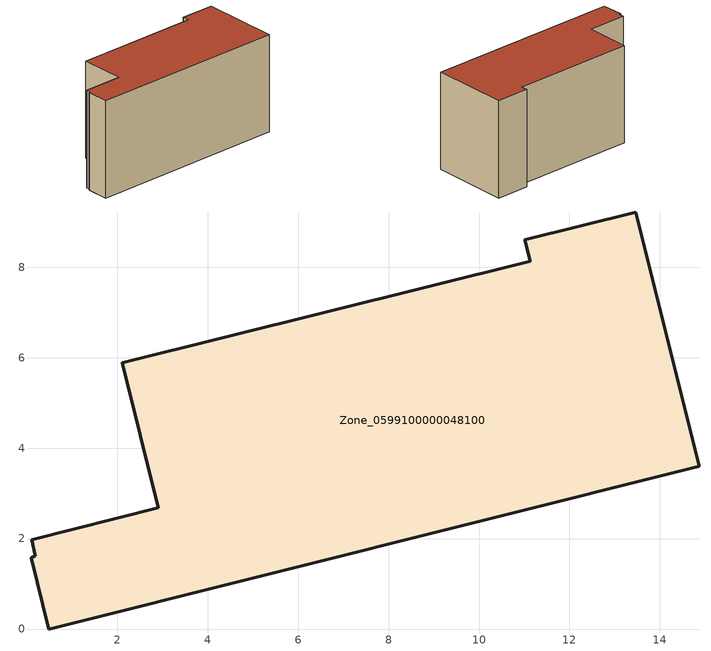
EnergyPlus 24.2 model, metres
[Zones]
Zone_0599100000048100
 floor ground (C_G): 0.19,1.62 0.11,1.98 2.91,2.68 2.11,5.89 11.13,8.13 11.01,8.61 13.46,9.22 14.87,3.59 0.49,0 0.09,1.57 z0
 wall outside (C_F): 0.49,0 14.87,3.59 13.46,9.22 11.01,8.61 11.13,8.13 2.11,5.89 2.91,2.68 0.11,1.98 0.19,1.62 0.09,1.57 0.49,0 z0:7.29
 roof outside (C_R): 0.11,1.98 0.19,1.62 0.09,1.57 0.49,0 14.87,3.59 13.46,9.22 11.01,8.61 11.13,8.13 2.11,5.89 2.91,2.68 z7.29
[BUILDING]
Pand.0599100000048100: North Axis=0; Terrain=City; Loads Convergence Tolerance Value=0.04; Temperature Convergence Tolerance Value=0.4; Solar Distribution=FullExterior; Maximum Number of Warmup Days=25; Minimum Number of Warmup Days=1
[Site:Location]
Rotterdam.The.Hague.AP_ZH_NLD Design_Conditions: Latitude=51.96; Longitude=4.45; Time Zone=1; Elevation=-4.5
[SITE:GROUNDTEMPERATURE:BUILDINGSURFACE]
18, 18, 18, 18, 18, 18, 18, 18, 18, 18, 18, 18
[MATERIAL] Thermal Absorptance=0.9; Solar Absorptance=0.7; Visible Absorptance=0.7
Name | Roughness | Thickness | Conductivity | Density | Specific Heat
G.TC.1975-1991 | MediumSmooth | 0.15 | 0.288461 | 540 | 1210
F.TC.1975-1991 | Rough | 0.3 | 0.230769 | 1920 | 840
R.TC.1975-1991 | MediumRough | 0.2 | 0.153846 | 1500 | 1000
[CONSTRUCTION]
C_G: G.TC.1975-1991
C_F: F.TC.1975-1991
C_R: R.TC.1975-1991
[ZONE]
Zone_0599100000048100: Type=1; Multiplier=1; Ceiling Height=Autocalculate; Volume=Autocalculate; Floor Area=autocalculate; Part of Total Floor Area=Yes
[ZONEINFILTRATION:DESIGNFLOWRATE]
Infil_Zone_0599100000048100: Zone or ZoneList or Space or SpaceList=Zone_0599100000048100; Schedule=AlwaysOn; Design Flow Rate Calculation Method=Flow/Area; Flow Rate per Floor Area=0.003; Constant Term Coefficient=1; Temperature Term Coefficient=0; Velocity Term Coefficient=0; Velocity Squared Term Coefficient=0
[HVACTEMPLATE:ZONE:IDEALLOADSAIRSYSTEM]
Zone_0599100000048100: Maximum Heating Supply Air Temperature=50; Minimum Cooling Supply Air Temperature=13; Maximum Heating Supply Air Humidity Ratio=0.0156; Minimum Cooling Supply Air Humidity Ratio=0.0077; Heating Limit=NoLimit; Cooling Limit=NoLimit; Dehumidification Control Type=ConstantSensibleHeatRatio; Cooling Sensible Heat Ratio=0.7; Dehumidification Setpoint=60; Humidification Control Type=None; Humidification Setpoint=30; Outdoor Air Method=None; Outdoor Air Flow Rate per Person=0.00944; Outdoor Air Flow Rate per Zone Floor Area=0; Outdoor Air Flow Rate per Zone=0; Demand Controlled Ventilation Type=None; Outdoor Air Economizer Type=NoEconomizer; Heat Recovery Type=None; Sensible Heat Recovery Effectiveness=0.7; Latent Heat Recovery Effectiveness=0.65
[ZONECONTROL:THERMOSTAT]
ThermostatControl_Zone_0599100000048100: Zone or ZoneList=Zone_0599100000048100; Control Type Schedule=DualSetpointControlType; Control 1=Thermostat_Zone_0599100000048100; Temperature Difference Between Cutout And Setpoint=0
[THERMOSTATSETPOINT:DUALSETPOINT]
Thermostat_Zone_0599100000048100: Heating Setpoint Temperature Schedule=HeatingSetpoint_Zone_0599100000048100; Cooling Setpoint Temperature Schedule=CoolingSetpoint_Zone_0599100000048100
[SCHEDULE:COMPACT]
HeatingSetpoint_Zone_0599100000048100: Through: 12/31, For: AllDays, Until: 24:00, 21
CoolingSetpoint_Zone_0599100000048100: Through: 12/31, For: AllDays, Until: 24:00, 24
DualSetpointControlType: Through: 12/31, For: AllDays, Until: 24:00, 4
AlwaysOn: Through: 12/31, For: AllDays, Until: 24:00, 1
